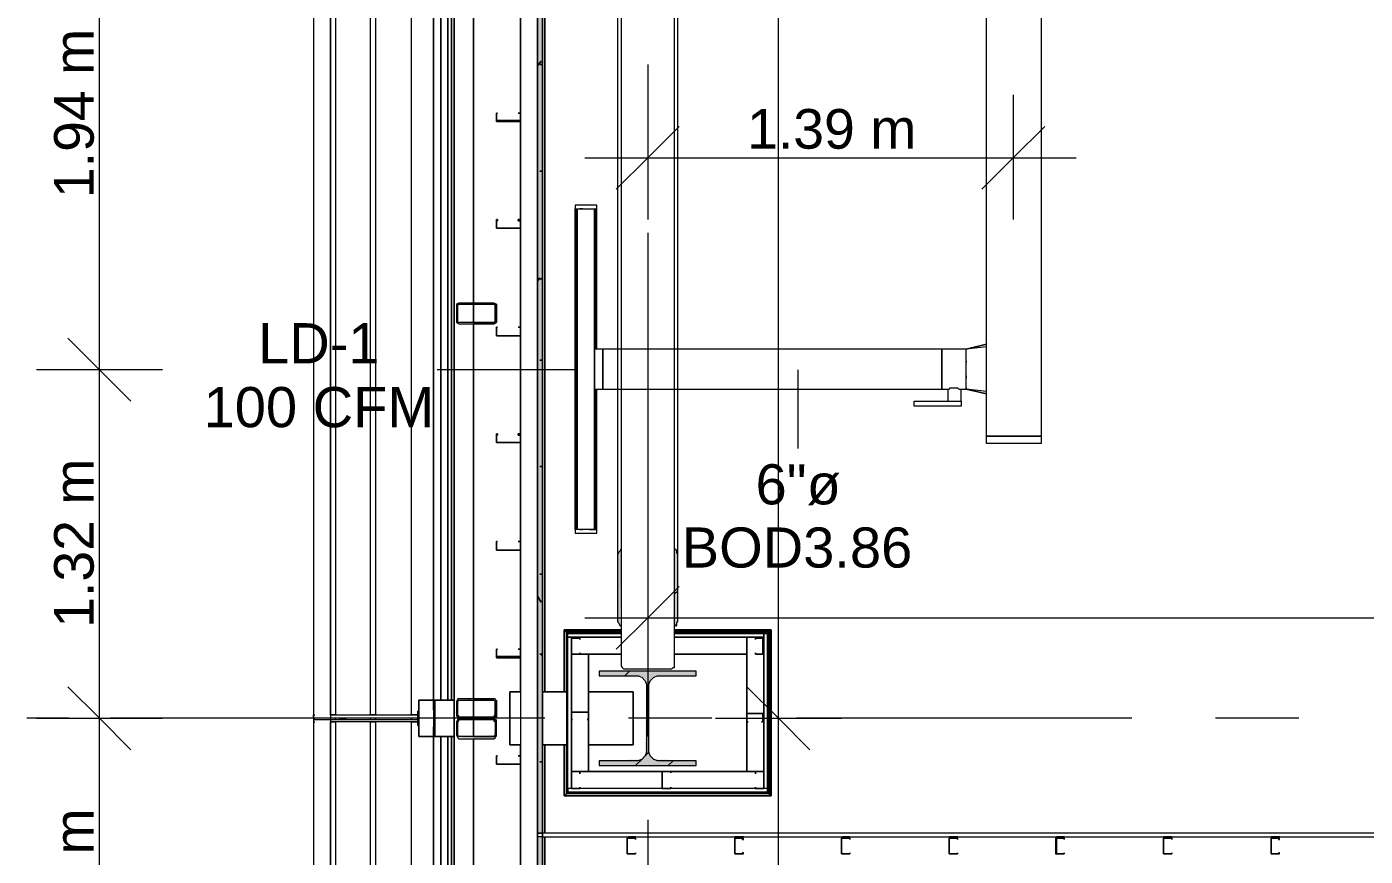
# Model space of a CAD drawing. Header units: metres. Extents: x -2 to 237, y -8 to 52.
# Drawn here: x 5.52 to 10.58, y 22.48 to 25.61 of the extents above; entities that cross this region are included whole.
import ezdxf

# ---------------------------------------------------------------- set-up
doc = ezdxf.new("R2010")
doc.units = ezdxf.units.M
doc.layers.add('HVAC - Ductos', color=5, linetype='Continuous', lineweight=0)
doc.layers.add('PDF_Text', color=7, linetype='Continuous', lineweight=0)
doc.layers.add('PDF_Geometry', color=7, linetype='Continuous', lineweight=0, true_color=0xaaaaaa)
doc.layers.add('PDF_Solid Fills', color=7, linetype='Continuous', lineweight=0, true_color=0xffffff)
doc.styles.add('PDF Helvetica', font='')
doc.styles.get('PDF Helvetica').set_extended_font_data('Helvetica')

msp = doc.modelspace()

# ---------------------------------------------------------------- hatches: boundary and pattern name
at = {"layer": 'PDF_Solid Fills', "lineweight": 0, "transparency": 33554559}
h = msp.add_hatch(color=256, dxfattribs=at)
h.paths.add_polyline_path([(7.4674, 8.7485), (7.4674, 21.0411), (7.4491, 21.0411), (7.4491, 8.7485)])
h.paths.add_polyline_path([(7.4674, 32.7197), (7.4491, 32.7197), (7.4491, 22.5622), (7.4674, 22.5622)])
h.paths.add_polyline_path([(7.4674, 22.5485), (7.4491, 22.5485), (7.4491, 21.0548), (7.4674, 21.0548)])
h.paths.add_polyline_path([(7.4674, 34.2499), (7.4674, 46.4416), (7.4491, 46.4416), (7.4491, 34.2499)])
h.paths.add_polyline_path([(7.4674, 34.2362), (7.4491, 34.2362), (7.4491, 32.738), (7.4674, 32.738)])
h = msp.add_hatch(color=256, dxfattribs=at)
h.paths.add_polyline_path([(7.1467, 24.5644), (7.2841, 24.5689), (7.1421, 24.5689), (7.1421, 24.4956)])
h.paths.add_polyline_path([(7.1512, 24.4956), (7.2836, 24.4911), (7.2841, 24.4911), (7.2841, 24.4956)])
h.paths.add_polyline_path([(7.2887, 24.4956), (7.2933, 24.5689), (7.2887, 24.5689)])
h = msp.add_hatch(color=256, dxfattribs=at)
h.paths.add_polyline_path([(7.9669, 23.3457), (7.9759, 23.3548), (7.9805, 23.6285), (7.9805, 23.6297), (7.9714, 23.6389), (7.9668, 23.6389), (7.9668, 23.3457)])
h.paths.add_polyline_path([(7.7514, 23.364), (7.756, 23.364), (7.7606, 23.3594), (7.7606, 23.3502), (7.7652, 23.6343), (7.7606, 23.6343), (7.756, 23.6297), (7.7514, 23.6114)])
for points in [[(7.6828, 22.8188), (8.0493, 22.8188), (8.0493, 22.8371), (7.9026, 22.8416), (7.8889, 22.8462), (7.8797, 22.8554), (7.8752, 22.8554), (7.8752, 22.8692), (7.8706, 22.8692), (7.8706, 23.1303), (7.8752, 23.1441), (7.8889, 23.1578), (8.0493, 23.1578), (8.0493, 23.1761), (7.6828, 23.1761), (7.6828, 23.1578), (7.8431, 23.1578), (7.8614, 23.1395), (7.8568, 22.86), (7.8431, 22.8462), (7.8293, 22.8416), (7.6828, 22.8371)], [(7.1421, 22.9333), (7.1467, 22.9378), (7.1512, 22.9929), (7.2841, 22.9929), (7.2887, 22.9883), (7.2841, 22.9333), (7.1512, 22.9287), (7.1512, 22.9333), (7.1467, 22.9333), (7.1467, 22.9241), (7.1512, 22.9241), (7.2835, 22.9196), (7.2841, 22.9196), (7.2841, 22.9241), (7.2887, 22.9287), (7.2933, 22.9929), (7.2887, 22.9975), (7.1467, 22.9975), (7.1421, 22.9883)]]:
    msp.add_hatch(color=256, dxfattribs=at).paths.add_polyline_path(points)
h = msp.add_hatch(color=256, dxfattribs=at)
h.paths.add_polyline_path([(7.1467, 23.0066), (7.1512, 23.0021), (7.1512, 23.0066)])
h.paths.add_polyline_path([(7.2841, 23.0021), (7.1558, 23.0021), (7.2841, 22.9975)])
h.paths.add_polyline_path([(7.1421, 23.0066), (7.1467, 23.0112), (7.1512, 23.0661), (7.2887, 23.0661), (7.2841, 23.0112), (7.2841, 23.0021), (7.2887, 23.0066), (7.2933, 23.0707), (7.1467, 23.0707), (7.1421, 23.0661)])

# ---------------------------------------------------------------- linework, layer by layer
at = {"layer": 'HVAC - Ductos', "color": 252, "lineweight": 0, "true_color": 0x939598}
for points in [[(5.7905, 8.9639), (5.7905, 11.4426), (5.7905, 13.8021), (5.7905, 15.2041), (5.7905, 17.2109), (5.7905, 17.9806), (5.7905, 20.1706), (5.7905, 21.6733), (5.7905, 22.9975), (5.7905, 24.3169), (5.7905, 26.255), (5.7905, 28.5137), (5.7905, 30.7083), (5.7905, 32.1928), (5.7905, 33.3061), (5.7905, 35.5145), (5.7905, 37.4662), (5.7905, 37.7091), (5.7905, 39.9037), (5.7905, 41.3881), (5.7905, 43.5873), (5.7905, 46.2263)], [(5.6714, 24.4361), (5.7905, 24.3169), (5.9097, 24.1979)], [(6.0288, 24.3169), (5.7905, 24.3169), (5.5522, 24.3169)], [(5.6714, 23.1165), (5.7905, 22.9975), (5.9097, 22.8783)], [(5.5522, 22.9975), (5.7905, 22.9975), (6.0288, 22.9975)]]:
    msp.add_lwpolyline(points, dxfattribs=at)
at = {"layer": 'HVAC - Ductos', "lineweight": 0}
for points in [[(8.3608, 8.9639), (8.3608, 13.8021), (8.3608, 22.9975), (8.3608, 32.1928), (8.3608, 41.3881), (8.3608, 46.2263)], [(7.866, 25.357), (7.866, 25.1187), (7.866, 24.8851)], [(9.2496, 25.357), (9.2496, 25.1187), (9.2496, 24.8851)], [(7.9851, 25.2379), (7.866, 25.1187), (7.7468, 24.9996)], [(9.3688, 25.2379), (9.2496, 25.1187), (9.1305, 24.9996)], [(7.6277, 25.1187), (9.4879, 25.1187)], [(7.6094, 23.7121), (7.614, 23.7121), (7.6186, 23.7121), (7.614, 23.7121), (7.5957, 23.7121), (7.5911, 23.7121), (7.5911, 24.9263), (7.5957, 24.9263), (7.614, 24.9263), (7.6186, 24.9263), (7.614, 24.9263), (7.6094, 24.9263)], [(7.5957, 24.9263), (7.5957, 23.7121)], [(7.6461, 24.9263), (7.6506, 24.9263), (7.6552, 24.9263), (7.6736, 24.9263), (7.669, 24.9263), (7.669, 24.3948)], [(7.6506, 24.9263), (7.6552, 24.9263), (7.6598, 24.9263)], [(7.6736, 24.3948), (7.6736, 24.9263)], [(9.1489, 24.2253), (9.0709, 24.2437), (9.0709, 24.2482), (9.0709, 24.2528), (9.0709, 24.2665), (9.0709, 24.2803), (9.0709, 24.2986), (9.0709, 24.3169), (9.0709, 24.3399), (9.0709, 24.3582), (9.0709, 24.372), (9.0709, 24.3857), (9.0709, 24.3902), (9.0709, 24.3948), (8.9793, 24.3948), (7.6965, 24.3948), (7.6965, 24.3902), (7.6965, 24.3857), (7.6965, 24.372), (7.6965, 24.3582), (7.6965, 24.3399), (7.6965, 24.3169), (7.6965, 24.2986), (7.6965, 24.2803), (7.6965, 24.2665), (7.6965, 24.2528), (7.6965, 24.2482), (7.6965, 24.2437), (8.9793, 24.2437), (8.9793, 24.2528), (8.9793, 24.2665), (8.9793, 24.2803), (8.9793, 24.2986), (8.9793, 24.3169), (8.9793, 24.3399), (8.9793, 24.3582), (8.9793, 24.372), (8.9793, 24.3857), (8.9793, 24.3948), (8.9793, 24.3857), (8.9793, 24.372), (8.9793, 24.3582), (8.9793, 24.3399), (8.9793, 24.3169), (8.9793, 24.2986), (8.9793, 24.2803), (8.9793, 24.2665), (8.9793, 24.2528), (8.9793, 24.2437), (9.0022, 24.2437), (9.0022, 24.1979), (9.0068, 24.1979), (9.0114, 24.1979), (9.0205, 24.1979), (9.0251, 24.1979), (9.0343, 24.1979), (9.0389, 24.1979), (9.0435, 24.1979), (9.0481, 24.1979)], [(9.1489, 24.4132), (9.0709, 24.3948), (9.1489, 24.4132)], [(9.1489, 24.404), (9.0709, 24.3948)], [(9.1489, 24.3948), (9.1489, 24.404), (9.1489, 24.4086), (9.1489, 24.4132)], [(9.1489, 24.4132), (9.1489, 24.4132)], [(9.1489, 24.3994), (9.1489, 24.3994)], [(9.1489, 24.2711), (9.1489, 24.2757), (9.1489, 24.2849), (9.1489, 24.2986), (9.1489, 24.3032), (9.1489, 24.3078), (9.1489, 24.3307), (9.1489, 24.3353), (9.1489, 24.3399), (9.1489, 24.3536), (9.1489, 24.3628), (9.1489, 24.3674), (9.1489, 24.372), (9.1489, 24.3902)], [(7.5911, 24.3169), (7.0688, 24.3169)], [(8.4341, 24.3169), (8.4341, 24.0192)], [(7.6461, 23.7121), (7.6506, 23.7121), (7.6552, 23.7121), (7.6736, 23.7121), (7.669, 23.7121), (7.669, 24.2437)], [(7.6736, 23.7121), (7.6736, 24.2437)], [(9.0022, 24.2437), (9.0068, 24.2437), (9.0114, 24.2482), (9.0205, 24.2482), (9.0297, 24.2482), (9.0389, 24.2482), (9.0435, 24.2437), (9.0481, 24.2437), (9.0527, 24.2437)], [(9.0527, 24.1979), (9.0527, 24.2437), (9.0709, 24.2437), (9.0709, 24.2482), (9.0709, 24.2437)], [(9.1489, 24.2345), (9.0709, 24.2437), (9.1489, 24.2253), (9.1489, 24.2299), (9.1489, 24.2345), (9.1489, 24.2437)], [(9.1489, 24.2482), (9.1489, 24.2665)], [(9.1489, 24.2253), (9.1489, 24.2253)], [(7.6598, 23.7121), (7.6552, 23.7121), (7.6506, 23.7121)], [(7.866, 23.6159), (7.866, 23.3777), (7.866, 23.1395)], [(7.9851, 23.4968), (7.866, 23.3777), (7.7468, 23.2586)], [(7.6277, 23.3777), (14.9446, 23.3777)], [(8.2417, 23.1165), (8.3608, 22.9975), (8.4799, 22.8783)], [(8.1226, 22.9975), (8.3608, 22.9975), (8.5991, 22.9975)]]:
    msp.add_lwpolyline(points, dxfattribs=at)
for points in [[(9.355, 27.4371), (9.355, 24.065), (9.1489, 24.065), (9.1489, 27.4371)], [(7.5911, 24.94), (7.5911, 24.9263), (7.6736, 24.9263), (7.6736, 24.94)], [(7.6644, 24.9263), (7.6644, 23.7121), (7.6644, 24.9263), (7.6644, 23.7121), (7.6003, 23.7121), (7.6003, 24.9263)], [(7.6644, 24.3948), (7.6644, 24.3902), (7.6644, 24.3857), (7.6644, 24.372), (7.6644, 24.3582), (7.6644, 24.3399), (7.6644, 24.3169), (7.6644, 24.2986), (7.6644, 24.2803), (7.6644, 24.2665), (7.6644, 24.2528), (7.6644, 24.2482), (7.6644, 24.2437), (7.6965, 24.2437), (7.6965, 24.2528), (7.6965, 24.2665), (7.6965, 24.2803), (7.6965, 24.2986), (7.6965, 24.3169), (7.6965, 24.3399), (7.6965, 24.3582), (7.6965, 24.372), (7.6965, 24.3857), (7.6965, 24.3948)], [(9.0709, 24.349), (9.0709, 24.3444)], [(9.0709, 24.294), (9.0709, 24.2895), (9.0709, 24.2849), (9.0709, 24.2895)], [(8.874, 24.1795), (8.874, 24.1979), (9.0527, 24.1979), (9.0527, 24.1795)], [(9.1489, 24.065), (9.355, 24.065), (9.355, 24.0374), (9.1489, 24.0374)], [(7.5911, 23.6984), (7.6736, 23.6984), (7.6736, 23.7121), (7.5911, 23.7121)]]:
    msp.add_lwpolyline(points, close=True, dxfattribs=at)
at = {"layer": 'PDF_Geometry', "lineweight": 0}
for points in [[(11.0823, 46.5196), (10.6791, 46.5196), (10.2714, 46.5196), (9.8682, 46.5196), (9.4604, 46.5196), (9.0572, 46.5196), (8.6495, 46.5196), (8.2417, 46.5196), (7.3849, 46.5196), (7.3849, 46.4554), (7.3849, 46.4416), (7.3849, 8.7485), (7.3849, 8.7302), (7.3849, 8.6661), (8.2417, 8.6661), (8.6495, 8.6661), (9.0527, 8.6661)], [(12.3743, 8.7302), (7.4491, 8.7302), (7.4491, 8.744), (7.4491, 8.7485), (7.4491, 21.0411), (7.4491, 21.0548), (7.4491, 22.5485), (7.4491, 22.5622), (7.4491, 32.7197), (7.4491, 32.738), (7.4491, 34.2362), (7.4491, 34.2499), (7.4491, 46.4416), (7.4491, 46.4554), (12.466, 46.4554), (12.466, 46.5196), (12.301, 46.5196), (11.8978, 46.5196), (11.49, 46.5196), (11.0869, 46.5196)], [(7.4674, 8.7485), (7.4674, 46.4416), (7.4674, 8.7485)], [(7.4674, 8.7485), (7.4674, 21.0411), (8.4983, 21.0411), (8.4983, 21.0548), (7.4674, 21.0548), (7.4674, 22.5485), (14.5185, 22.5485), (14.5185, 22.5622), (7.4674, 22.5622), (7.4674, 32.7197), (9.0618, 32.7197), (9.0618, 32.738), (7.4674, 32.738), (7.4674, 34.2362), (7.7927, 34.2362)], [(14.5185, 22.5622), (7.4674, 22.5622), (7.4491, 22.5622), (7.4674, 22.5622), (7.4674, 32.7197)], [(7.4674, 32.092), (7.4674, 23.0983)], [(7.4674, 23.0983), (7.4674, 32.092)], [(7.4674, 32.092), (7.4674, 23.0983)], [(7.4674, 23.0983), (7.4674, 32.092)], [(7.4674, 32.092), (7.4674, 23.0983)], [(7.4674, 23.0983), (7.4674, 32.092)], [(7.4674, 32.092), (7.4674, 23.0983)], [(7.4674, 23.0983), (7.4674, 32.092)], [(7.9805, 23.6068), (7.9805, 27.3133), (7.9805, 27.3179), (7.9759, 27.3271), (7.9714, 27.3317), (7.9668, 27.3317), (7.9577, 27.3362), (7.9531, 27.3362), (7.7835, 27.3362), (7.7744, 27.3362), (7.7652, 27.3317), (7.7606, 27.3317), (7.756, 27.3271), (7.7514, 27.3179), (7.7514, 27.3133), (7.7514, 23.6068)], [(7.7652, 27.1942), (7.7652, 23.199), (7.7652, 23.1945), (7.7698, 23.1899), (7.7744, 23.1853), (7.7835, 23.1853), (7.7881, 23.1853), (7.9439, 23.1853), (7.9485, 23.1853), (7.9577, 23.1853), (7.9622, 23.1899), (7.9668, 23.1899), (7.9668, 23.1945), (7.9668, 23.199), (7.9668, 27.1942)], [(6.606, 26.0671), (6.6014, 26.0671), (6.6014, 22.9929), (6.606, 22.9929), (6.6106, 22.9929), (6.6198, 22.9929), (6.6335, 22.9929), (6.6473, 22.9929), (6.6656, 22.9929), (6.6656, 22.9975), (6.6473, 22.9975), (6.6335, 22.9975), (6.6198, 22.9975), (6.6106, 22.9975), (6.606, 22.9975), (6.6014, 22.9975), (6.6014, 23.0112), (6.606, 23.0112)], [(6.6656, 26.0671), (6.6656, 26.0626), (6.6656, 26.0671), (6.6656, 26.0626), (6.6656, 26.0671), (6.6656, 22.9929), (6.9955, 22.9929), (6.9955, 22.9975), (6.9955, 22.9929), (6.9955, 22.9975), (6.9955, 22.9929)], [(6.6656, 26.0488), (6.6656, 23.0112), (6.9955, 23.0112), (6.9955, 23.0203), (6.9955, 23.0158), (6.9955, 23.0203), (6.9955, 23.0112), (6.9955, 23.0203), (6.9955, 23.0158), (6.9955, 23.0203), (6.9955, 23.0158), (6.9955, 23.0203), (6.9955, 23.0112), (6.968, 23.0112), (6.9955, 23.0112)], [(6.684, 26.0488), (6.6656, 26.0488), (6.6656, 23.0112), (6.6656, 26.0488), (6.684, 26.0488), (6.684, 23.0112), (6.6656, 23.0112), (6.6656, 26.0488), (6.6656, 23.0112), (6.684, 23.0112)], [(6.9725, 23.0112), (6.9725, 26.0488)], [(7.866, 25.4716), (7.866, 25.1508)], [(7.2979, 25.2883), (7.2979, 25.2883)], [(7.3757, 25.2883), (7.3757, 25.2883)], [(7.2933, 25.2607), (7.2933, 25.2607)], [(7.3849, 25.2607), (7.3849, 25.2607)], [(7.2933, 24.853), (7.2933, 24.853)], [(7.2933, 24.853), (7.2933, 24.853)], [(7.3849, 24.853), (7.3849, 24.853)], [(7.3849, 24.853), (7.3849, 24.853)], [(7.866, 24.8347), (7.866, 23.5656)], [(7.055, 24.5689), (7.055, 24.491)], [(7.1421, 24.5323), (7.1467, 24.5368)], [(7.1742, 24.5644), (7.1787, 24.5689)], [(7.2062, 24.5689), (7.2841, 24.5689), (7.2887, 24.5644)], [(7.2062, 24.4956), (7.2841, 24.4956), (7.2887, 24.4956), (7.2887, 24.5002), (7.2887, 24.5598), (7.2887, 24.5644), (7.2841, 24.5644), (7.2062, 24.5644)], [(7.2933, 24.5644), (7.2933, 24.5598), (7.2933, 24.5002), (7.2933, 24.4956)], [(7.2887, 24.491), (7.2841, 24.491), (7.2062, 24.491)], [(7.2979, 24.4773), (7.2979, 24.4773)], [(7.3757, 24.4773), (7.3757, 24.4773)], [(7.2933, 24.042), (7.2933, 24.042)], [(7.2933, 24.042), (7.2933, 24.042)], [(7.3849, 24.042), (7.3849, 24.042)], [(7.3849, 24.042), (7.3849, 24.042)], [(7.2979, 23.6663), (7.2979, 23.6663)], [(7.3757, 23.6663), (7.3757, 23.6663)], [(7.2933, 23.6343), (7.2933, 23.6343)], [(7.2933, 23.6343), (7.2933, 23.6343)], [(7.3849, 23.6343), (7.3849, 23.6343)], [(7.3849, 23.6343), (7.3849, 23.6343)], [(7.7652, 23.6389), (7.7606, 23.6297), (7.756, 23.6251), (7.7514, 23.6159), (7.7514, 23.6068), (7.7514, 23.3732), (7.7514, 23.364), (7.756, 23.3594), (7.7606, 23.3502), (7.7652, 23.3456)], [(7.9714, 23.3456), (7.9759, 23.3502), (7.9759, 23.3594), (7.9805, 23.364), (7.9805, 23.3732), (7.9805, 23.6068), (7.9805, 23.6159), (7.9759, 23.6251), (7.9759, 23.6297), (7.9714, 23.6389)], [(7.9668, 23.4694), (7.9805, 23.4785)], [(8.3196, 22.718), (8.3196, 22.7317), (7.5636, 22.7317), (7.5636, 22.718), (7.5636, 23.3181), (7.7652, 23.3181), (7.559, 23.3181), (7.559, 23.3227), (7.5544, 23.3273), (7.5499, 23.3273), (7.5499, 23.3319), (7.7652, 23.3319), (7.5499, 23.3319), (7.5499, 23.3273), (7.5544, 23.3273), (7.559, 23.3227), (7.559, 23.3181), (7.559, 23.0983), (7.559, 23.3227), (7.559, 23.0983), (7.559, 23.3181), (7.559, 23.0983), (7.559, 23.3227), (7.559, 23.0983), (7.559, 23.3181), (7.559, 23.3227), (7.5544, 23.3273), (7.5499, 23.3273), (7.5499, 23.0983), (7.5499, 23.3319), (7.5499, 23.0983), (7.5499, 23.3273), (7.7652, 23.3273), (7.5499, 23.3273), (7.5544, 23.3273), (7.559, 23.3227), (7.559, 23.3181), (7.7652, 23.3181)], [(7.7652, 23.3181), (7.559, 23.3181), (7.7652, 23.3181), (7.559, 23.3181), (7.559, 23.2403), (7.559, 22.7958), (7.559, 22.7134), (8.3242, 22.7134), (8.3196, 22.7134), (7.559, 22.7134), (8.3196, 22.7134), (8.3196, 23.3181), (8.3196, 22.7958), (8.3196, 22.7134), (8.3196, 23.3181), (8.3196, 22.7317), (8.3058, 22.7317), (8.3058, 22.7958), (8.2417, 22.7958), (7.6415, 22.7958), (8.2417, 22.7958), (8.2417, 23.2403), (7.9668, 23.2403), (8.2417, 23.2403), (8.2417, 23.3044), (7.9668, 23.3044), (8.3058, 23.3044), (8.3058, 23.3181), (8.3058, 22.7317), (7.5773, 22.7317), (7.5773, 22.7958), (7.6415, 22.7958), (7.6415, 23.2403), (7.7652, 23.2403), (7.6415, 23.2403), (7.5773, 23.2403), (7.6415, 23.2403), (7.6415, 22.7958), (7.5773, 22.7958), (7.5773, 23.2403), (7.5773, 23.3044), (7.7652, 23.3044), (7.5636, 23.3044), (7.5773, 23.3044), (7.5773, 22.7317), (7.5636, 22.7317), (7.5636, 23.3044), (7.5636, 23.3181), (7.559, 23.3181), (7.559, 22.718), (7.5636, 22.718), (8.3196, 22.718)], [(7.559, 23.3181), (7.559, 23.3181)], [(7.7652, 23.3181), (7.559, 23.3181), (7.7652, 23.3181)], [(7.9668, 23.3181), (8.2417, 23.3181)], [(7.9668, 23.3181), (8.3196, 23.3181)], [(8.3196, 23.3181), (7.9668, 23.3181)], [(8.3196, 23.3181), (7.9668, 23.3181)], [(7.9668, 23.3181), (8.3196, 23.3181)], [(8.3058, 23.3181), (7.9668, 23.3181)], [(7.9714, 23.3502), (7.9759, 23.3548)], [(8.3196, 23.3181), (8.2417, 23.3181)], [(8.3196, 23.3181), (8.3058, 23.3181)], [(8.3196, 23.3181), (8.3196, 23.3181)], [(8.3196, 22.718), (8.3196, 23.3181), (8.3196, 22.718)], [(7.2979, 23.2586), (7.2979, 23.2586)], [(7.3757, 23.2586), (7.3757, 23.2586)], [(7.6094, 23.2952), (7.6094, 23.2952)], [(8.2738, 23.2952), (8.2738, 23.2952)], [(8.3012, 23.2998), (8.3012, 23.2998)], [(7.2933, 23.2311), (7.2933, 23.2311)], [(7.3849, 23.2311), (7.3849, 23.2311)], [(7.6094, 23.2449), (7.6094, 23.2449)], [(7.866, 23.2494), (7.866, 22.9287)], [(8.2738, 23.2449), (8.2738, 23.2449)], [(8.3012, 23.2403), (8.3012, 23.2403)], [(7.779, 23.1578), (7.7973, 23.1761)], [(7.0001, 23.0661), (7.0001, 23.0249)], [(7.0001, 23.0661), (7.0001, 23.0661)], [(7.0001, 23.0661), (7.0001, 23.0249)], [(7.0001, 23.0661), (7.0505, 23.0661)], [(7.0001, 23.0661), (7.0001, 23.0249)], [(7.0001, 23.0661), (7.0001, 23.0661)], [(7.0001, 23.0661), (7.0001, 23.0249)], [(7.0001, 23.0661), (7.0505, 23.0661)], [(7.055, 23.0661), (7.055, 23.0661)], [(7.055, 23.0661), (7.055, 23.0661)], [(7.055, 23.0661), (7.055, 23.0661)], [(7.055, 23.0661), (7.055, 23.0661)], [(7.055, 23.0661), (7.055, 23.0661)], [(7.055, 23.0661), (7.055, 23.0661)], [(7.055, 23.0661), (7.055, 23.0661)], [(7.055, 23.0661), (7.055, 23.0661)], [(7.055, 23.0661), (7.055, 23.0661)], [(7.055, 23.0661), (7.055, 23.0661)], [(7.0596, 23.0661), (7.0596, 23.0661)], [(7.0596, 23.0661), (7.0596, 23.0661)], [(7.133, 22.9287), (7.133, 23.0661), (7.133, 22.9287), (7.0596, 22.9287), (7.0596, 22.9654), (7.0596, 22.9287)], [(7.0596, 23.0661), (7.0596, 23.0661)], [(7.0596, 23.0661), (7.0596, 23.0661)], [(7.0596, 23.0661), (7.133, 23.0661)], [(7.0596, 23.0661), (7.0596, 23.0661)], [(7.133, 23.0661), (7.133, 23.0661)], [(7.1879, 23.0661), (7.1925, 23.0707)], [(7.2887, 23.0707), (7.2841, 23.0707), (7.2062, 23.0707)], [(7.2841, 23.0661), (7.2062, 23.0661)], [(7.2062, 23.0021), (7.2841, 23.0021), (7.2887, 23.0066), (7.2887, 23.0616)], [(7.2933, 23.0661), (7.2933, 23.0616), (7.2933, 23.0066), (7.2933, 23.0021)], [(7.3437, 23.0158), (7.3437, 23.0112), (7.3437, 23.0066), (7.3437, 23.0021), (7.3437, 23.0066), (7.3437, 23.0112), (7.3437, 23.0158), (7.3437, 23.0983), (7.3437, 22.8966), (7.3437, 22.9745), (7.3437, 22.9791), (7.3437, 22.9837), (7.3437, 22.9883), (7.3437, 22.9929), (7.3437, 22.9883), (7.3437, 22.9837), (7.3437, 22.9791), (7.3437, 22.9745)], [(7.811, 22.9745), (7.811, 22.9791), (7.811, 22.9837), (7.811, 22.9883), (7.811, 22.9929), (7.811, 22.9883), (7.811, 22.9837), (7.811, 22.9791), (7.811, 22.9745), (7.811, 22.8966), (7.811, 23.0983), (7.811, 23.0158), (7.811, 23.0112), (7.811, 23.0066), (7.811, 23.0021), (7.811, 23.0066), (7.811, 23.0112), (7.811, 23.0158)], [(6.8168, 23.0112), (6.8351, 23.0112)], [(6.9955, 23.0249), (6.9955, 23.0249)], [(7.0001, 23.0249), (6.9955, 23.0249)], [(7.0001, 23.0249), (6.9955, 23.0249)], [(6.9955, 23.0249), (6.9955, 23.0249)], [(6.9955, 23.0249), (6.9955, 23.0249)], [(6.9955, 23.0249), (6.9955, 23.0249)], [(7.0001, 23.0249), (6.9955, 23.0249)], [(7.0001, 23.0249), (6.9955, 23.0249)], [(6.9955, 23.0249), (6.9955, 23.0249)], [(6.9955, 23.0249), (6.9955, 23.0249)], [(6.9955, 23.0249), (6.9955, 23.0249)], [(6.9955, 23.0249), (6.9955, 23.0249)], [(7.0001, 23.0249), (6.9955, 23.0249)], [(7.0001, 23.0249), (6.9955, 23.0249)], [(6.9955, 23.0249), (6.9955, 23.0249)], [(6.9955, 23.0249), (6.9955, 23.0249)], [(7.0001, 23.0249), (7.0001, 23.0295)], [(7.0001, 23.0249), (7.0001, 23.0295)], [(7.0001, 23.0249), (7.0001, 23.0295)], [(7.0001, 23.0249), (7.0001, 23.0295)], [(7.055, 23.0249), (7.0596, 23.0249)], [(7.0596, 23.0249), (7.055, 23.0249)], [(7.0596, 23.0249), (7.055, 23.0249)], [(7.133, 22.9654), (7.133, 22.97), (7.133, 23.0249), (7.133, 23.0295), (7.133, 23.0249), (7.133, 22.97), (7.133, 22.9654), (7.133, 22.9608), (7.133, 22.9654), (7.133, 22.97), (7.133, 23.0249), (7.133, 23.0295), (7.133, 23.0249), (7.133, 22.97), (7.133, 22.9654), (7.133, 22.9608)], [(7.1421, 23.0203), (7.1467, 23.0295)], [(7.6415, 23.0203), (7.6415, 23.0203)], [(7.6415, 23.0203), (7.6415, 23.0203)], [(6.3083, 22.9975), (5.8317, 22.9975)], [(7.4765, 22.9975), (6.3083, 22.9975)], [(6.606, 22.9975), (6.6014, 22.9975), (6.6014, 19.9277), (6.606, 19.9277), (6.6106, 19.9277), (6.6198, 19.9277), (6.6335, 19.9277), (6.6473, 19.9277), (6.6656, 19.9277), (6.6656, 19.9323), (6.6473, 19.9323), (6.6335, 19.9323), (6.6198, 19.9323), (6.6106, 19.9323), (6.606, 19.9323), (6.6014, 19.9323), (6.6014, 19.9415), (6.606, 19.9415)], [(6.606, 22.9929), (6.6014, 22.9929), (6.6014, 22.9837), (6.606, 22.9837)], [(6.6656, 22.9975), (6.6656, 22.9929), (6.6656, 22.9975), (6.6656, 22.9929), (6.6656, 22.9975), (6.6656, 19.9277), (6.9955, 19.9277), (6.9955, 19.9323), (6.9955, 19.9277), (6.9955, 19.9323), (6.9955, 19.9277)], [(6.9955, 22.9975), (6.6656, 22.9975), (6.6656, 22.9929)], [(6.6656, 22.9929), (6.6656, 22.9975), (6.6656, 22.9929)], [(6.6656, 22.9929), (6.6656, 22.9975), (6.6656, 22.9929)], [(6.9955, 22.9837), (6.9955, 22.97), (7.0001, 22.97), (6.9955, 22.97), (7.0001, 22.97), (6.9955, 22.97), (6.9955, 22.9745), (6.9955, 22.97), (6.9955, 22.9837), (6.968, 22.9837), (6.9955, 22.9837), (6.9955, 22.97), (6.9955, 22.9837), (6.6656, 22.9837), (6.6656, 19.9415)], [(6.684, 22.9837), (6.6656, 22.9837), (6.6656, 19.9415), (6.6656, 22.9837), (6.684, 22.9837), (6.684, 19.9415), (6.6656, 19.9415), (6.6656, 22.9837), (6.6656, 19.9415), (6.684, 19.9415)], [(6.6976, 22.9975), (6.7252, 22.9975)], [(6.8351, 22.9837), (6.8168, 22.9837)], [(6.9725, 19.9415), (6.9725, 22.9837)], [(6.9955, 22.9837), (6.9955, 22.9837)], [(6.9955, 22.9837), (6.9955, 22.9837)], [(6.9955, 22.9837), (6.9955, 22.9837)], [(7.0001, 22.9654), (7.0001, 22.97), (7.0001, 22.9287), (7.0001, 22.97), (7.0001, 22.9654), (7.0001, 22.97), (7.0001, 22.9287), (7.0505, 22.9287), (7.0001, 22.9287), (7.0001, 22.97), (6.9955, 22.97), (7.0001, 22.97), (7.0001, 22.9654), (7.0001, 22.9608)], [(6.9955, 22.97), (7.0001, 22.97)], [(6.9955, 22.97), (7.0001, 22.97)], [(7.0001, 22.9608), (7.0001, 22.9608)], [(7.055, 22.97), (7.0596, 22.97)], [(7.055, 22.97), (7.0596, 22.97)], [(7.055, 22.97), (7.0596, 22.97)], [(7.055, 22.9654), (7.055, 22.9287)], [(7.055, 22.9654), (7.055, 22.9287)], [(7.2841, 22.9929), (7.2062, 22.9929)], [(7.2887, 22.9929), (7.2841, 22.9975), (7.2887, 22.9975)], [(7.2887, 22.9883), (7.2841, 22.9883)], [(7.2887, 22.9837), (7.2887, 22.9333)], [(7.2933, 22.9287), (7.2933, 22.9333), (7.2933, 22.9837), (7.2933, 22.9929)], [(7.5819, 22.9929), (7.5819, 22.9929)], [(7.6369, 22.9929), (7.6369, 22.9929)], [(8.1088, 22.9975), (7.7927, 22.9975)], [(8.2462, 22.9837), (8.2462, 22.9837)], [(8.2966, 22.9837), (8.2966, 22.9837)], [(9.6987, 22.9975), (8.4295, 22.9975)], [(10.3309, 22.9975), (10.0148, 22.9975)], [(7.0001, 22.9287), (7.0001, 22.9287)], [(7.0001, 22.9287), (7.0001, 22.9287)], [(7.055, 22.9287), (7.055, 22.9287)], [(7.055, 22.9287), (7.055, 22.9287)], [(7.055, 22.9287), (7.055, 22.9287)], [(7.055, 22.9287), (7.055, 22.9287)], [(7.055, 22.9287), (7.055, 22.9287)], [(7.055, 22.9287), (7.055, 22.9287)], [(7.055, 22.9287), (7.055, 22.9287)], [(7.055, 22.9287), (7.055, 22.9287)], [(7.055, 22.9287), (7.055, 22.9287)], [(7.055, 22.9287), (7.055, 22.9287)], [(7.0596, 22.9287), (7.0596, 22.9287)], [(7.0596, 22.9287), (7.0596, 22.9287)], [(7.0596, 22.9287), (7.0596, 22.9287)], [(7.0596, 22.9287), (7.0596, 22.9287)], [(7.0596, 22.9287), (7.0596, 22.9287)], [(7.133, 22.9287), (7.133, 22.9287)], [(7.2062, 22.9287), (7.2841, 22.9287), (7.2887, 22.9287)], [(7.2062, 22.9196), (7.2841, 22.9196), (7.2887, 22.9241)], [(7.2979, 22.8554), (7.2979, 22.8554)], [(7.3757, 22.8554), (7.3757, 22.8554)], [(7.4674, 22.8966), (7.4674, 22.5622)], [(7.4674, 22.5622), (7.4674, 22.8966)], [(7.4674, 22.8966), (7.4674, 22.5622)], [(7.4674, 22.5622), (7.4674, 22.8966)], [(7.4674, 22.8966), (7.4674, 22.5622)], [(7.4674, 22.5622), (7.4674, 22.8966)], [(7.4674, 22.8966), (7.4674, 22.5622)], [(7.4674, 22.5622), (7.4674, 22.8966)], [(7.559, 22.8966), (7.559, 22.7134), (7.559, 22.8966)], [(7.559, 22.8966), (7.559, 22.7134), (7.559, 22.8966)], [(7.6415, 22.8966), (7.811, 22.8966), (7.6415, 22.8966)], [(7.8568, 22.8554), (7.8706, 22.8692)], [(7.2933, 22.8234), (7.2933, 22.8234)], [(7.2933, 22.8234), (7.2933, 22.8234)], [(7.3849, 22.8234), (7.3849, 22.8234)], [(7.3849, 22.8234), (7.3849, 22.8234)], [(7.8202, 22.8188), (7.8431, 22.8416)], [(7.9439, 22.8188), (7.9622, 22.8371)], [(7.6094, 22.7867), (7.6094, 22.7867)], [(7.9531, 22.7913), (7.9531, 22.7913)], [(8.2738, 22.7867), (8.2738, 22.7867)], [(7.559, 22.7134), (7.559, 22.7134)], [(7.559, 22.7134), (7.559, 22.7134)], [(7.6094, 22.7363), (7.6094, 22.7363)], [(7.921, 22.7317), (7.921, 22.7317)], [(7.921, 22.7317), (7.921, 22.7317)], [(7.9531, 22.7363), (7.9531, 22.7363)], [(8.2738, 22.7363), (8.2738, 22.7363)], [(8.3058, 22.7317), (8.3058, 22.7317)], [(8.3058, 22.7317), (8.3058, 22.7317)], [(7.866, 22.6126), (7.866, 21.3435)], [(12.3743, 8.744), (7.4674, 8.744), (7.4674, 8.7485), (7.4674, 21.0411), (7.4674, 13.8983), (7.4674, 21.0411), (7.4674, 13.8983), (7.4674, 21.0411), (7.4491, 21.0411), (7.4491, 21.0548), (7.4674, 21.0548), (7.4674, 22.5485), (7.4674, 21.0548), (7.4674, 22.5485), (7.4674, 21.0548), (7.4674, 22.5485), (7.4674, 21.0548), (7.4674, 22.5485), (7.4674, 21.0548), (7.4674, 22.5485), (7.4674, 21.0548), (7.4674, 22.5485), (7.4491, 22.5485), (7.4491, 22.5622)], [(7.4674, 22.5485), (7.4674, 22.5485)]]:
    msp.add_lwpolyline(points, dxfattribs=at)
for points in [[(7.3849, 46.4554), (7.3849, 8.7302), (7.4491, 8.7302), (7.4491, 46.4554)], [(7.4674, 8.744), (7.4674, 46.4416), (7.4491, 46.4416), (7.4491, 8.744)], [(7.3849, 23.0983), (7.3849, 32.092)], [(7.4674, 32.092), (7.4674, 23.0983)], [(7.4765, 32.092), (7.4765, 23.0983)], [(7.4765, 32.092), (7.4765, 23.0983)], [(6.8351, 23.0112), (6.8168, 23.0112), (6.8168, 26.0488), (6.8351, 26.0488)], [(7.055, 24.5277), (7.055, 23.0661), (7.055, 24.5277), (7.055, 25.9938)], [(7.0825, 25.9938), (7.0825, 24.5277)], [(7.11, 25.9938), (7.11, 24.5277)], [(7.1238, 25.9938), (7.1238, 24.5277)], [(7.133, 25.9938), (7.133, 24.5277)], [(7.2062, 24.5689), (7.2062, 26.0259)], [(7.2933, 25.2883), (7.2933, 25.2607), (7.2933, 25.2562), (7.3849, 25.2562), (7.3849, 25.2607), (7.3849, 25.2883), (7.3757, 25.2883), (7.3849, 25.2883), (7.3849, 25.2607), (7.2933, 25.2607), (7.2933, 25.2883), (7.2979, 25.2883)], [(7.2933, 25.2607), (7.3849, 25.2607), (7.3849, 25.2883), (7.3757, 25.2883), (7.3849, 25.2883), (7.3849, 25.2607), (7.3849, 25.2562), (7.2933, 25.2562), (7.2933, 25.2607), (7.2933, 25.2883)], [(7.2979, 25.2883), (7.2933, 25.2883)], [(7.2933, 24.8851), (7.2933, 24.853), (7.3849, 24.853), (7.3849, 24.8851), (7.3757, 24.8851), (7.3757, 24.8805), (7.3849, 24.8805), (7.3849, 24.853), (7.2933, 24.853), (7.2933, 24.8805), (7.2979, 24.8805), (7.2979, 24.8851)], [(7.2979, 24.8851), (7.2979, 24.8805), (7.2933, 24.8805), (7.2933, 24.853), (7.3849, 24.853), (7.3849, 24.8805), (7.3757, 24.8805), (7.3757, 24.8851), (7.3849, 24.8851), (7.3849, 24.853), (7.2933, 24.853), (7.2933, 24.8851)], [(7.0825, 24.5277), (7.0825, 23.0661)], [(7.11, 24.5277), (7.11, 23.0661)], [(7.1238, 24.5277), (7.1238, 23.0661)], [(7.133, 24.5277), (7.133, 23.0661)], [(7.1512, 24.5689), (7.1421, 24.5644), (7.1421, 24.5598), (7.1421, 24.5002), (7.1421, 24.4956), (7.1512, 24.491), (7.2841, 24.491), (7.2933, 24.4956), (7.2933, 24.5002), (7.2933, 24.5598), (7.2933, 24.5644), (7.2841, 24.5689)], [(7.1467, 24.5002), (7.1467, 24.5598), (7.1512, 24.5644), (7.2841, 24.5644), (7.2887, 24.5598), (7.2887, 24.5002), (7.2887, 24.4956), (7.2841, 24.4956), (7.1512, 24.4956), (7.1467, 24.4956)], [(7.2062, 24.5277), (7.2062, 24.5644), (7.2062, 24.5277), (7.2062, 24.4956)], [(7.2062, 23.0707), (7.2062, 24.491)], [(7.2933, 24.4773), (7.2933, 24.4498), (7.2933, 24.4452), (7.3849, 24.4452), (7.3849, 24.4498), (7.3849, 24.4773), (7.3757, 24.4773), (7.3849, 24.4773), (7.3849, 24.4498), (7.3849, 24.4452), (7.2933, 24.4452), (7.2933, 24.4498), (7.2933, 24.4773), (7.2979, 24.4773)], [(7.2933, 24.4498), (7.2933, 24.4452), (7.3849, 24.4452), (7.3849, 24.4498), (7.3849, 24.4773), (7.3757, 24.4773), (7.3849, 24.4773), (7.3849, 24.4498), (7.3849, 24.4452), (7.2933, 24.4452), (7.2933, 24.4498), (7.2933, 24.4773)], [(7.2979, 24.4773), (7.2933, 24.4773)], [(7.2933, 24.0741), (7.2933, 24.042), (7.3849, 24.042), (7.3849, 24.0741), (7.3757, 24.0741), (7.3757, 24.0695), (7.3849, 24.0695), (7.3849, 24.042), (7.2933, 24.042), (7.2933, 24.0695), (7.2979, 24.0695), (7.2979, 24.0741)], [(7.2979, 24.0741), (7.2979, 24.0695), (7.2933, 24.0695), (7.2933, 24.042), (7.3849, 24.042), (7.3849, 24.0695), (7.3757, 24.0695), (7.3757, 24.0741), (7.3849, 24.0741), (7.3849, 24.042), (7.2933, 24.042), (7.2933, 24.0741)], [(7.2933, 23.6663), (7.2933, 23.6343), (7.3849, 23.6343), (7.3849, 23.6663), (7.3757, 23.6663), (7.3849, 23.6663), (7.3849, 23.6343), (7.2933, 23.6343), (7.2933, 23.6663), (7.2979, 23.6663)], [(7.2933, 23.6343), (7.3849, 23.6343), (7.3849, 23.6663), (7.3757, 23.6663), (7.3849, 23.6663), (7.3849, 23.6343), (7.2933, 23.6343), (7.2933, 23.6663)], [(7.2979, 23.6663), (7.2933, 23.6663)], [(8.3333, 23.3319), (8.3333, 22.7042), (7.5499, 22.7042), (7.5499, 22.8966), (7.5499, 22.7042), (7.5499, 22.8966), (7.5499, 22.7042), (8.3333, 22.7042), (8.3333, 23.3319), (8.3288, 23.3273), (8.3242, 23.3227), (8.3196, 23.3181), (8.3242, 23.3227), (8.3288, 23.3273)], [(7.5499, 22.7042), (7.5544, 22.7042), (7.5544, 22.7088), (7.559, 22.7088), (7.5544, 22.7088), (7.5544, 22.7042), (7.5499, 22.7042), (8.3333, 22.7042), (8.3288, 22.7042), (8.3288, 22.7088), (8.3242, 22.7134), (8.3196, 22.7134), (7.559, 22.7134), (8.3242, 22.7134), (8.3242, 23.3227), (8.3242, 22.7134), (8.3242, 23.3227), (8.3242, 22.7134), (7.559, 22.7134), (8.3196, 22.7134), (8.3242, 22.7134), (8.3288, 22.7088), (8.3288, 22.7042), (8.3333, 22.7042)], [(7.7652, 23.3227), (7.559, 23.3227)], [(7.7652, 23.3227), (7.559, 23.3227)], [(7.559, 22.7134), (8.3196, 22.7134), (8.3196, 23.3181), (8.3196, 22.7134), (8.3242, 22.7134)], [(7.9668, 23.3319), (8.3333, 23.3319)], [(8.3242, 22.7088), (8.3288, 22.7088), (8.3288, 22.7042), (8.3288, 23.3273), (7.9668, 23.3273), (8.3288, 23.3273), (8.3242, 23.3227), (8.3242, 23.3181), (8.3196, 23.3181), (8.3242, 23.3181), (8.3242, 23.3227), (8.3288, 23.3273), (8.3288, 22.7042), (8.3288, 22.7088)], [(8.3242, 23.3227), (7.9668, 23.3227)], [(8.3242, 23.3227), (7.9668, 23.3227)], [(7.9668, 23.3181), (8.3196, 23.3181)], [(7.2933, 23.2586), (7.2933, 23.2311), (7.2933, 23.2265), (7.3849, 23.2265), (7.3849, 23.2311), (7.3849, 23.2586), (7.3757, 23.2586), (7.3849, 23.2586), (7.3849, 23.2311), (7.2933, 23.2311), (7.2933, 23.2586), (7.2979, 23.2586)], [(7.2933, 23.2311), (7.3849, 23.2311), (7.3849, 23.2586), (7.3757, 23.2586), (7.3849, 23.2586), (7.3849, 23.2311), (7.3849, 23.2265), (7.2933, 23.2265), (7.2933, 23.2311), (7.2933, 23.2586)], [(7.2979, 23.2586), (7.2933, 23.2586)], [(7.5819, 23.2403), (7.5773, 23.2403), (7.5773, 23.2998), (7.5773, 23.3044), (7.5819, 23.3044), (7.6094, 23.3044), (7.6094, 23.2952), (7.6094, 23.2998), (7.5819, 23.2998), (7.5773, 23.2998), (7.5773, 23.2403), (7.5819, 23.2403), (7.6094, 23.2403)], [(8.2417, 23.2403), (8.2417, 22.7958), (8.3058, 22.7958), (8.3058, 23.3044), (8.2417, 23.3044)], [(8.3012, 23.3044), (8.3058, 23.2998), (8.3058, 23.2403), (8.3012, 23.2403), (8.2738, 23.2403), (8.2738, 23.2449), (8.2738, 23.2403), (8.3012, 23.2403), (8.3012, 23.2998), (8.2738, 23.2998), (8.2738, 23.2952), (8.2738, 23.3044)], [(7.6094, 23.2449), (7.6094, 23.2403)], [(8.0493, 23.1761), (7.6828, 23.1761), (7.6828, 23.1578), (7.8293, 23.1578), (7.8431, 23.1532), (7.8568, 23.1395), (7.8614, 23.1257), (7.8614, 22.8692), (7.8568, 22.8554), (7.8431, 22.8416), (7.8293, 22.8371), (7.6828, 22.8371), (7.6828, 22.8188), (8.0493, 22.8188), (8.0493, 22.8371), (7.9026, 22.8371), (7.8889, 22.8416), (7.8752, 22.8554), (7.8706, 22.8692), (7.8706, 23.1257), (7.8752, 23.1395), (7.8889, 23.1532), (7.9026, 23.1578), (8.0493, 23.1578)], [(7.055, 22.9287), (7.0596, 22.9287), (7.133, 22.9287), (7.133, 23.0661), (7.0596, 23.0661), (7.055, 23.0661), (7.055, 22.9287), (7.0505, 22.9287), (7.0001, 22.9287), (7.0001, 23.0661), (7.0505, 23.0661), (7.055, 23.0661)], [(7.133, 23.0661), (7.0596, 23.0661), (7.055, 23.0661), (7.0505, 23.0661), (7.0001, 23.0661), (7.0001, 22.9287), (7.0505, 22.9287), (7.055, 22.9287), (7.0596, 22.9287), (7.133, 22.9287)], [(7.055, 23.0295), (7.055, 23.0661)], [(7.055, 23.0295), (7.055, 23.0661)], [(7.0596, 23.0661), (7.0596, 22.9287)], [(7.0596, 23.0661), (7.0596, 23.0295)], [(7.2933, 23.0066), (7.2933, 23.0616), (7.2887, 23.0707), (7.2841, 23.0707), (7.1512, 23.0707), (7.1467, 23.0707), (7.1421, 23.0616), (7.1421, 23.0066), (7.1467, 23.0021), (7.1512, 22.9975), (7.2841, 22.9975), (7.2887, 23.0021)], [(7.2841, 23.0661), (7.2887, 23.0616), (7.2887, 23.0066), (7.2841, 23.0066), (7.2841, 23.0021), (7.1512, 23.0021), (7.1512, 23.0066), (7.1467, 23.0066), (7.1467, 23.0616), (7.1512, 23.0661)], [(7.2062, 23.0021), (7.2062, 23.0661)], [(7.3437, 23.0983), (7.3849, 23.0983)], [(7.4674, 23.0983), (7.559, 23.0983)], [(7.6415, 23.0983), (7.811, 23.0983)], [(7.0001, 23.0295), (7.0001, 23.0249), (6.9955, 23.0249), (7.0001, 23.0249)], [(6.9955, 22.9745), (6.9955, 22.97), (6.9955, 23.0203), (6.9955, 23.0249), (6.9955, 22.97)], [(6.9955, 23.0249), (7.0001, 23.0249)], [(6.9955, 23.0249), (7.0001, 23.0249)], [(7.055, 23.0249), (7.0596, 23.0249)], [(7.0596, 23.0249), (7.055, 23.0249)], [(7.5773, 23.0203), (7.5819, 23.0203), (7.6415, 23.0203), (7.6415, 22.9929), (7.6369, 22.9929), (7.6415, 22.9929), (7.6415, 23.0203), (7.5819, 23.0203), (7.5773, 23.0203), (7.5773, 22.9929)], [(8.2966, 22.9837), (8.3012, 22.9837), (8.3012, 23.0112), (8.3012, 23.0158), (8.2417, 23.0158), (8.2417, 23.0112), (8.2417, 22.9837), (8.2462, 22.9837), (8.2417, 22.9837), (8.2417, 23.0112), (8.2417, 23.0158), (8.3012, 23.0158), (8.3058, 23.0158), (8.3058, 23.0112), (8.3058, 22.9837)], [(6.684, 22.9929), (6.684, 22.9975)], [(6.8168, 22.9975), (6.8168, 22.9929)], [(6.8351, 19.9415), (6.8168, 19.9415), (6.8168, 22.9837), (6.8351, 22.9837)], [(6.8351, 22.9929), (6.8351, 22.9975)], [(6.9725, 22.9975), (6.9725, 22.9929)], [(6.9955, 22.9745), (6.9955, 22.97), (7.0001, 22.97), (6.9955, 22.97)], [(7.0001, 22.97), (7.0001, 22.9654), (7.0001, 22.9608), (7.0001, 22.9654), (7.0001, 22.97), (6.9955, 22.97)], [(7.0596, 22.97), (7.055, 22.97)], [(7.0596, 22.97), (7.055, 22.97)], [(7.055, 22.9287), (7.055, 22.9654)], [(7.2933, 22.9333), (7.2933, 22.9837), (7.2887, 22.9929), (7.2841, 22.9975), (7.1512, 22.9975), (7.1467, 22.9929), (7.1421, 22.9837), (7.1421, 22.9333), (7.1467, 22.9241), (7.1512, 22.9196), (7.2841, 22.9196), (7.2887, 22.9241)], [(7.2887, 22.9333), (7.2841, 22.9287), (7.1512, 22.9287), (7.1467, 22.9333), (7.1467, 22.9837), (7.1512, 22.9883), (7.1512, 22.9929), (7.2841, 22.9929), (7.2841, 22.9883), (7.2887, 22.9837)], [(7.2062, 22.9287), (7.2062, 22.9929)], [(7.5819, 22.9929), (7.5773, 22.9929)], [(7.055, 22.9287), (7.055, 21.4626)], [(7.0825, 22.9287), (7.0825, 21.4626)], [(7.11, 22.9287), (7.11, 21.4626)], [(7.1238, 22.9287), (7.1238, 21.4626)], [(7.133, 22.9287), (7.133, 21.4626)], [(7.2062, 21.5039), (7.2062, 22.9196)], [(7.2933, 22.8554), (7.2933, 22.8234), (7.3849, 22.8234), (7.3849, 22.8554), (7.3757, 22.8554), (7.3849, 22.8554), (7.3849, 22.8234), (7.2933, 22.8234), (7.2933, 22.8554), (7.2979, 22.8554)], [(7.2933, 22.8234), (7.3849, 22.8234), (7.3849, 22.8554), (7.3757, 22.8554), (7.3849, 22.8554), (7.3849, 22.8234), (7.2933, 22.8234), (7.2933, 22.8554)], [(7.2979, 22.8554), (7.2933, 22.8554)], [(7.3437, 22.8966), (7.3849, 22.8966)], [(7.3849, 14.3015), (7.3849, 22.8966)], [(7.4674, 22.8966), (7.559, 22.8966)], [(7.4674, 22.8966), (7.4674, 22.5622)], [(7.4765, 22.8966), (7.4765, 22.5622)], [(7.4765, 22.8966), (7.4765, 22.5622)], [(7.5499, 22.7042), (7.5544, 22.7042), (7.5544, 22.7088), (7.559, 22.7134), (7.559, 22.8966), (7.559, 22.7134), (7.5544, 22.7088), (7.5544, 22.7042)], [(7.559, 22.8966), (7.559, 22.7134)], [(7.5819, 22.7958), (7.5773, 22.7958), (7.5773, 22.7913), (7.5773, 22.7317), (7.5819, 22.7317), (7.6094, 22.7317), (7.6094, 22.7363), (7.6094, 22.7317), (7.5819, 22.7317), (7.5773, 22.7317), (7.5773, 22.7913), (7.5773, 22.7958), (7.5819, 22.7958), (7.6094, 22.7958)], [(7.6094, 22.7867), (7.6094, 22.7958)], [(7.921, 22.7958), (7.921, 22.7913), (7.921, 22.7317), (7.9531, 22.7317), (7.9531, 22.7363), (7.9531, 22.7317), (7.921, 22.7317), (7.921, 22.7913), (7.921, 22.7958), (7.9531, 22.7958)], [(7.9531, 22.7913), (7.9531, 22.7958)], [(8.2738, 22.7867), (8.2738, 22.7958)], [(8.3058, 22.7958), (8.3058, 22.7913), (8.3058, 22.7317), (8.2738, 22.7317), (8.2738, 22.7363), (8.2738, 22.7317), (8.3058, 22.7317), (8.3058, 22.7913), (8.3058, 22.7958), (8.2738, 22.7958)], [(7.559, 22.718), (7.559, 22.7134), (8.3196, 22.7134), (8.3196, 22.718)], [(7.4765, 22.5485), (7.4765, 21.0548)], [(7.4765, 22.5485), (7.4765, 21.0548)], [(7.8202, 22.5485), (7.7927, 22.5485), (7.7881, 22.5439), (7.7881, 22.4843), (7.7927, 22.4843), (7.8202, 22.4843), (7.8202, 22.4889), (7.8202, 22.4843), (7.7927, 22.4843), (7.7881, 22.4843), (7.7881, 22.5439), (7.7927, 22.5439), (7.8202, 22.5439), (7.8202, 22.5393)], [(8.228, 22.5485), (8.1959, 22.5485), (8.1959, 22.5439), (8.1959, 22.4843), (8.228, 22.4843), (8.228, 22.4889), (8.2234, 22.4889), (8.2234, 22.4843), (8.1959, 22.4843), (8.1959, 22.5439), (8.2234, 22.5439), (8.2234, 22.5393), (8.228, 22.5393)], [(8.6311, 22.5485), (8.6036, 22.5485), (8.5991, 22.5439), (8.5991, 22.4843), (8.6036, 22.4843), (8.6311, 22.4843), (8.6311, 22.4889), (8.6311, 22.4843), (8.6036, 22.4843), (8.5991, 22.4843), (8.5991, 22.5439), (8.6036, 22.5439), (8.6311, 22.5439), (8.6311, 22.5393)], [(9.0389, 22.5485), (9.0068, 22.5485), (9.0068, 22.5439), (9.0068, 22.4843), (9.0389, 22.4843), (9.0389, 22.4889), (9.0389, 22.4843), (9.0068, 22.4843), (9.0068, 22.5439), (9.0389, 22.5439), (9.0389, 22.5393)], [(9.4421, 22.5485), (9.4146, 22.5485), (9.4146, 22.5439), (9.41, 22.5439), (9.41, 22.4843), (9.4146, 22.4843), (9.4421, 22.4843), (9.4421, 22.4889), (9.4421, 22.4843), (9.4146, 22.4843), (9.4146, 22.5439), (9.4421, 22.5439), (9.4421, 22.5393)], [(9.8498, 22.5485), (9.8178, 22.5485), (9.8178, 22.5439), (9.8178, 22.4843), (9.8498, 22.4843), (9.8498, 22.4889), (9.8498, 22.4843), (9.8178, 22.4843), (9.8178, 22.5439), (9.8498, 22.5439), (9.8498, 22.5393)], [(10.2576, 22.5485), (10.2255, 22.5485), (10.2255, 22.5439), (10.2255, 22.4843), (10.2576, 22.4843), (10.2576, 22.4889), (10.253, 22.4889), (10.253, 22.4843), (10.2255, 22.4843), (10.2255, 22.5439), (10.253, 22.5439), (10.253, 22.5393), (10.2576, 22.5393)]]:
    msp.add_lwpolyline(points, close=True, dxfattribs=at)
at = {"layer": 'PDF_Geometry', "color": 7, "lineweight": 0, "true_color": 0xffffff}
for points in [[(7.4491, 25.467), (7.4628, 25.4853)], [(7.4674, 25.4716), (7.4582, 25.4716)], [(7.4674, 25.0684), (7.4582, 25.0684)], [(7.4491, 24.6515), (7.4582, 24.6651)], [(7.4674, 24.6606), (7.4582, 24.6606)], [(7.4674, 24.3536), (7.4582, 24.3536)], [(7.4674, 23.9504), (7.4582, 23.9504)], [(7.4491, 23.6663), (7.4491, 23.6618)], [(7.4674, 23.5427), (7.4582, 23.5427)], [(7.4491, 23.4602), (7.4628, 23.4372)], [(7.4674, 23.2403), (7.4582, 23.2403)], [(7.4628, 23.2403), (7.4674, 23.2311)], [(7.4674, 22.8325), (7.4582, 22.8325)]]:
    msp.add_lwpolyline(points, close=True, dxfattribs=at)
at = {"layer": 'PDF_Geometry', "color": 254, "lineweight": 0, "true_color": 0xd2d2d2}
for points in [[(7.3666, 25.2562), (7.3666, 25.2607)], [(7.3849, 25.2745), (7.3849, 25.2791)], [(7.3391, 24.853), (7.3437, 24.853)], [(7.3803, 23.2586), (7.3803, 23.2586)], [(7.3483, 23.2265), (7.3483, 23.2311)], [(7.3208, 22.8234), (7.3254, 22.8234)], [(9.0068, 22.4934), (9.0068, 22.498)], [(8.6128, 22.4843), (8.6128, 22.4843)]]:
    msp.add_lwpolyline(points, dxfattribs=at)
at = {"layer": 'PDF_Geometry', "color": 252, "lineweight": 0, "true_color": 0x939598}
msp.add_lwpolyline([(5.676, 22.9975), (5.5156, 22.9975)], dxfattribs=at)

# ---------------------------------------------------------------- texts
at = {"layer": 'PDF_Text', "color": 252, "lineweight": 0, "true_color": 0x939598, "char_height": 0.15002, "attachment_point": 4, "rotation": 90, "style": 'PDF Helvetica'}
for s, insert in [('1.94 m', (5.695, 24.9665)), ('1.32 m', (5.695, 23.34)), ('1.32 m', (5.695, 22.0159))]:
    msp.add_mtext(s, dxfattribs=dict(at, insert=insert))
at = {"layer": 'PDF_Text', "lineweight": 0, "attachment_point": 4, "style": 'PDF Helvetica'}
for s, insert, char_height in [('1.39 m', (8.2421, 25.2274), 0.15002), ('LD-1', (6.3911, 24.4171), 0.1519), ('100 CFM', (6.1849, 24.1742), 0.1519), ('6"ø', (8.2742, 23.881), 0.1519), ('BOD3.86', (7.9947, 23.6428), 0.1519)]:
    msp.add_mtext(s, dxfattribs=dict(at, insert=insert, char_height=char_height))

doc.saveas('drawing.dxf')
